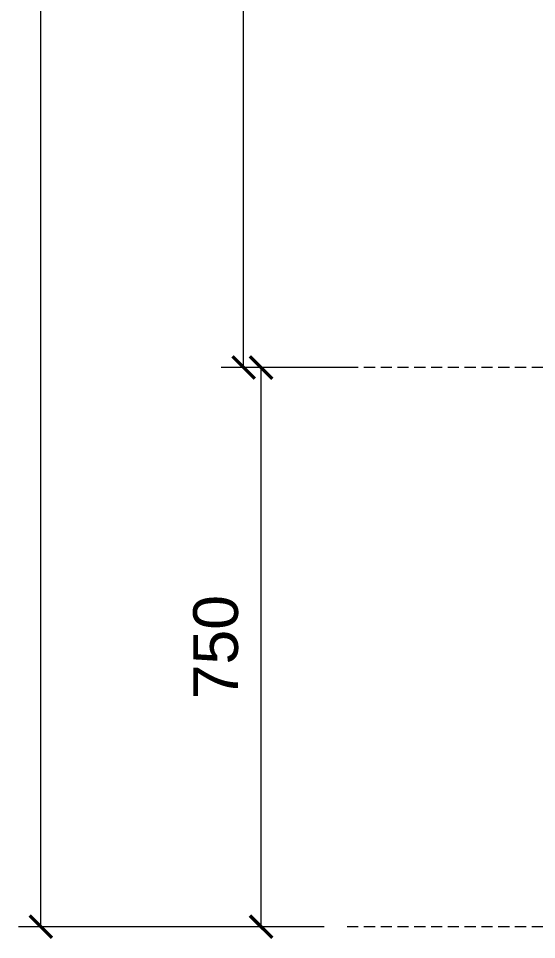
# Model space of a CAD drawing. Header units: millimetres. Extents: x 7371 to 278338, y -43753 to 35464.
# Drawn here: x 274967 to 275662, y -5512 to -4276 of the extents above; entities that cross this region are included whole.
import ezdxf

# ---------------------------------------------------------------- set-up
doc = ezdxf.new("R2010")
doc.units = ezdxf.units.MM
doc.header["$MEASUREMENT"] = 0
doc.linetypes.add('CENTER', pattern=[50.8, 31.75, -6.35, 6.35, -6.35])
doc.linetypes.add('HIDDEN2', pattern=[0.1875, 0.125, -0.0625])
doc.layers.get('DEFPOINTS').update_dxf_attribs({"lineweight": 18})
doc.layers.add('AS', color=8, linetype='HIDDEN2', lineweight=5)
doc.layers.add('PIPA AIR BERSIH', color=5, linetype='CENTER', lineweight=5)
doc.styles.get("Standard").update_dxf_attribs({"font": 'arial.ttf'})
doc.dimstyles.new('30 baru', dxfattribs={"dimtxt": 0.2, "dimasz": 0.1, "dimexe": 0.1, "dimexo": 0.1, "dimgap": 0.1, "dimtad": 1, "dimtoh": 1, "dimdec": 0, "dimlfac": 300, "dimtxsty": 'Standard', "dimblk": 'ARCHTICK', "dimcen": 0.1, "dimclrd": 1, "dimclre": 1, "dimclrt": 4, "dimadec": 0, "dimazin": 0, "dimtfac": 1, "dimtdec": 0, "dimtix": 1, "dimtmove": 0, "dimatfit": 3, "dimfxl": 1, "dimlwd": 5, "dimlwe": 5, "dimarcsym": 0})

# ---------------------------------------------------------------- blocks, each defined once
blk = doc.blocks.new('_ArchTick')
at = {"color": 0, "linetype": 'ByBlock', "const_width": 0.15}
blk.add_lwpolyline([(-0.5, -0.5), (0.5, 0.5)], dxfattribs=at)
blk = doc.blocks.new('*D205')
at = {"color": 1, "lineweight": 5, "transparency": 16777216}
for p, q in [((127665.5893, -898.9151), (127665.2079, -898.9151)), ((127665.3079, -901.4151), (127665.3079, -898.9151)), ((127665.5893, -901.4151), (127665.2079, -901.4151))]:
    blk.add_line(p, q, dxfattribs=at)
at = {"layer": 'DEFPOINTS', "color": 0, "transparency": 16777216}
for p in [(127665.3079, -898.9151), (127665.6893, -898.9151), (127665.6893, -901.4151)]:
    blk.add_point(p, dxfattribs=at)
at = {"color": 1, "lineweight": 5, "transparency": 16777216, "xscale": 0.1, "yscale": 0.1, "zscale": 0.1}
for p, rotation in [((127665.3079, -898.9151), 90), ((127665.3079, -901.4151), 270)]:
    blk.add_blockref('_ArchTick', p, dxfattribs=dict(at, rotation=rotation))
at = {"color": 4, "transparency": 16777216, "insert": (127665.1058, -900.1651), "char_height": 0.2, "attachment_point": 5, "rotation": 90}
blk.add_mtext('750', dxfattribs=at)
blk = doc.blocks.new('*D206')
at = {"color": 1, "lineweight": 5, "transparency": 16777216}
for p, q in [((127665.6622, -891.4151), (127665.1297, -891.4151)), ((127665.2297, -898.9151), (127665.2297, -891.4151)), ((127665.7403, -898.9151), (127665.1297, -898.9151))]:
    blk.add_line(p, q, dxfattribs=at)
at = {"layer": 'DEFPOINTS', "color": 0, "transparency": 16777216}
for p in [(127665.2297, -891.4151), (127665.7622, -891.4151), (127665.8403, -898.9151)]:
    blk.add_point(p, dxfattribs=at)
at = {"color": 1, "lineweight": 5, "transparency": 16777216, "xscale": 0.1, "yscale": 0.1, "zscale": 0.1}
for p, rotation in [((127665.2297, -891.4151), 90), ((127665.2297, -898.9151), 270)]:
    blk.add_blockref('_ArchTick', p, dxfattribs=dict(at, rotation=rotation))
at = {"color": 4, "transparency": 16777216, "insert": (127665.0276, -895.1651), "char_height": 0.2, "attachment_point": 5, "rotation": 90}
blk.add_mtext('2250', dxfattribs=at)
blk = doc.blocks.new('*D246')
at = {"color": 1, "lineweight": 5, "transparency": 16777216}
for p, q in [((127665.7403, -891.4151), (127664.2233, -891.4151)), ((127664.3233, -901.4151), (127664.3233, -891.4151)), ((127665.5893, -901.4151), (127664.2233, -901.4151))]:
    blk.add_line(p, q, dxfattribs=at)
at = {"layer": 'DEFPOINTS', "color": 0, "transparency": 16777216}
for p in [(127664.3233, -891.4151), (127665.8403, -891.4151), (127665.6893, -901.4151)]:
    blk.add_point(p, dxfattribs=at)
at = {"color": 1, "lineweight": 5, "transparency": 16777216, "xscale": 0.1, "yscale": 0.1, "zscale": 0.1}
for p, rotation in [((127664.3233, -891.4151), 90), ((127664.3233, -901.4151), 270)]:
    blk.add_blockref('_ArchTick', p, dxfattribs=dict(at, rotation=rotation))
at = {"color": 4, "transparency": 16777216, "insert": (127664.1211, -896.4151), "char_height": 0.2, "attachment_point": 5, "rotation": 90}
blk.add_mtext('3000', dxfattribs=at)
blk = doc.blocks.new('dsdsdsdsd')
at = {"layer": 'AS', "ltscale": 0.4}
for p, q in [((127667.0922, -898.9151), (127665.6893, -898.9151)), ((127667.0922, -901.4151), (127665.6893, -901.4151))]:
    blk.add_line(p, q, dxfattribs=at)
for base, p1, p2, picture, middle in [((127664.3233, -891.4151), (127665.6893, -901.4151), (127665.8403, -891.4151), '*D246', (127664.1211, -896.4151)), ((127665.2297, -891.4151), (127665.8403, -898.9151), (127665.7622, -891.4151), '*D206', (127665.0276, -895.1651)), ((127665.3079, -898.9151), (127665.6893, -901.4151), (127665.6893, -898.9151), '*D205', (127665.1058, -900.1651))]:
    dim = blk.add_linear_dim(base=base, p1=p1, p2=p2, angle=90, dimstyle='30 baru')
    dim.commit()
    dim.dimension.update_dxf_attribs({"geometry": picture, "text_midpoint": middle})

msp = doc.modelspace()

# ---------------------------------------------------------------- block references
at = {"layer": 'PIPA AIR BERSIH', "xscale": 300.0000059255024, "yscale": 300.0000059255024, "zscale": 300.0000059255024}
msp.add_blockref('dsdsdsdsd', (-38024300.5, 264929.8), dxfattribs=at)

doc.saveas('drawing.dxf')
